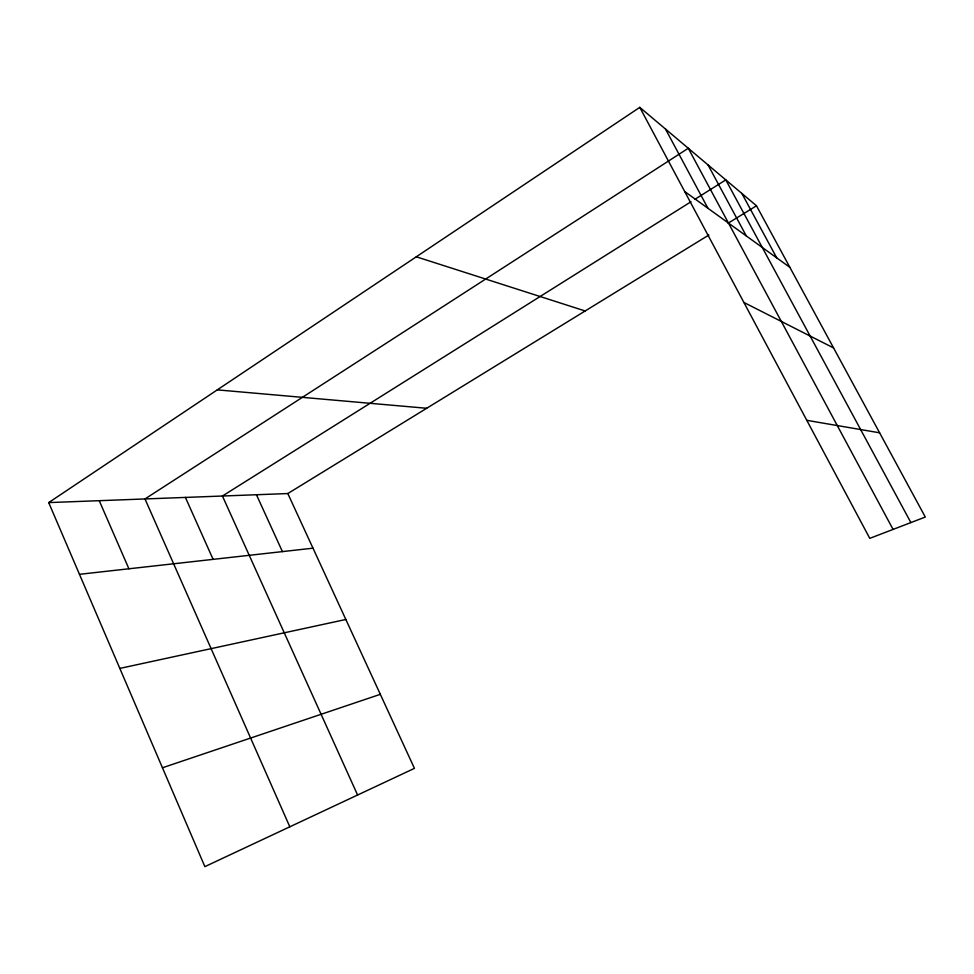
<?xml version="1.0" encoding="UTF-8"?>
<svg xmlns="http://www.w3.org/2000/svg" width="974" height="974" viewBox="0 0 974 974"><rect width="100%" height="100%" fill="white"/><g stroke="black" fill="none" stroke-linecap="round" stroke-linejoin="round"><path stroke-width="1.46" d="M48.7 502.596L287.817 493.55L414.437 768.364L204.869 866.641L48.7 502.596L639.784 107.359L756.481 205.782L925.3 517.048L869.782 538.354L639.784 107.359M691.029 201.74L222.425 496.022L357.592 795.028M694.888 199.305L725.788 179.898L910.873 522.575M287.817 493.55L708.865 235.014M728.162 223.168L756.481 205.782M162.451 767.768L380.323 694.328M119.826 668.408L345.843 619.476M79.466 574.319L312.995 548.179M217.287 389.868L426.685 408.276M806.801 420.33L879.619 432.809M416.288 256.795L585.167 310.974M743.905 302.464L833.586 347.937M684.685 191.513L789.877 267.351M741.871 193.461L776.741 257.891M708.025 164.923L746.291 235.927M893.073 529.406L688.289 148.267L144.98 498.944L289.814 826.804M665.51 129.055L707.94 208.278M256.442 494.731L282.411 551.601M185.413 497.422L213.111 559.368M99.238 500.685L128.909 568.792"/></g></svg>
